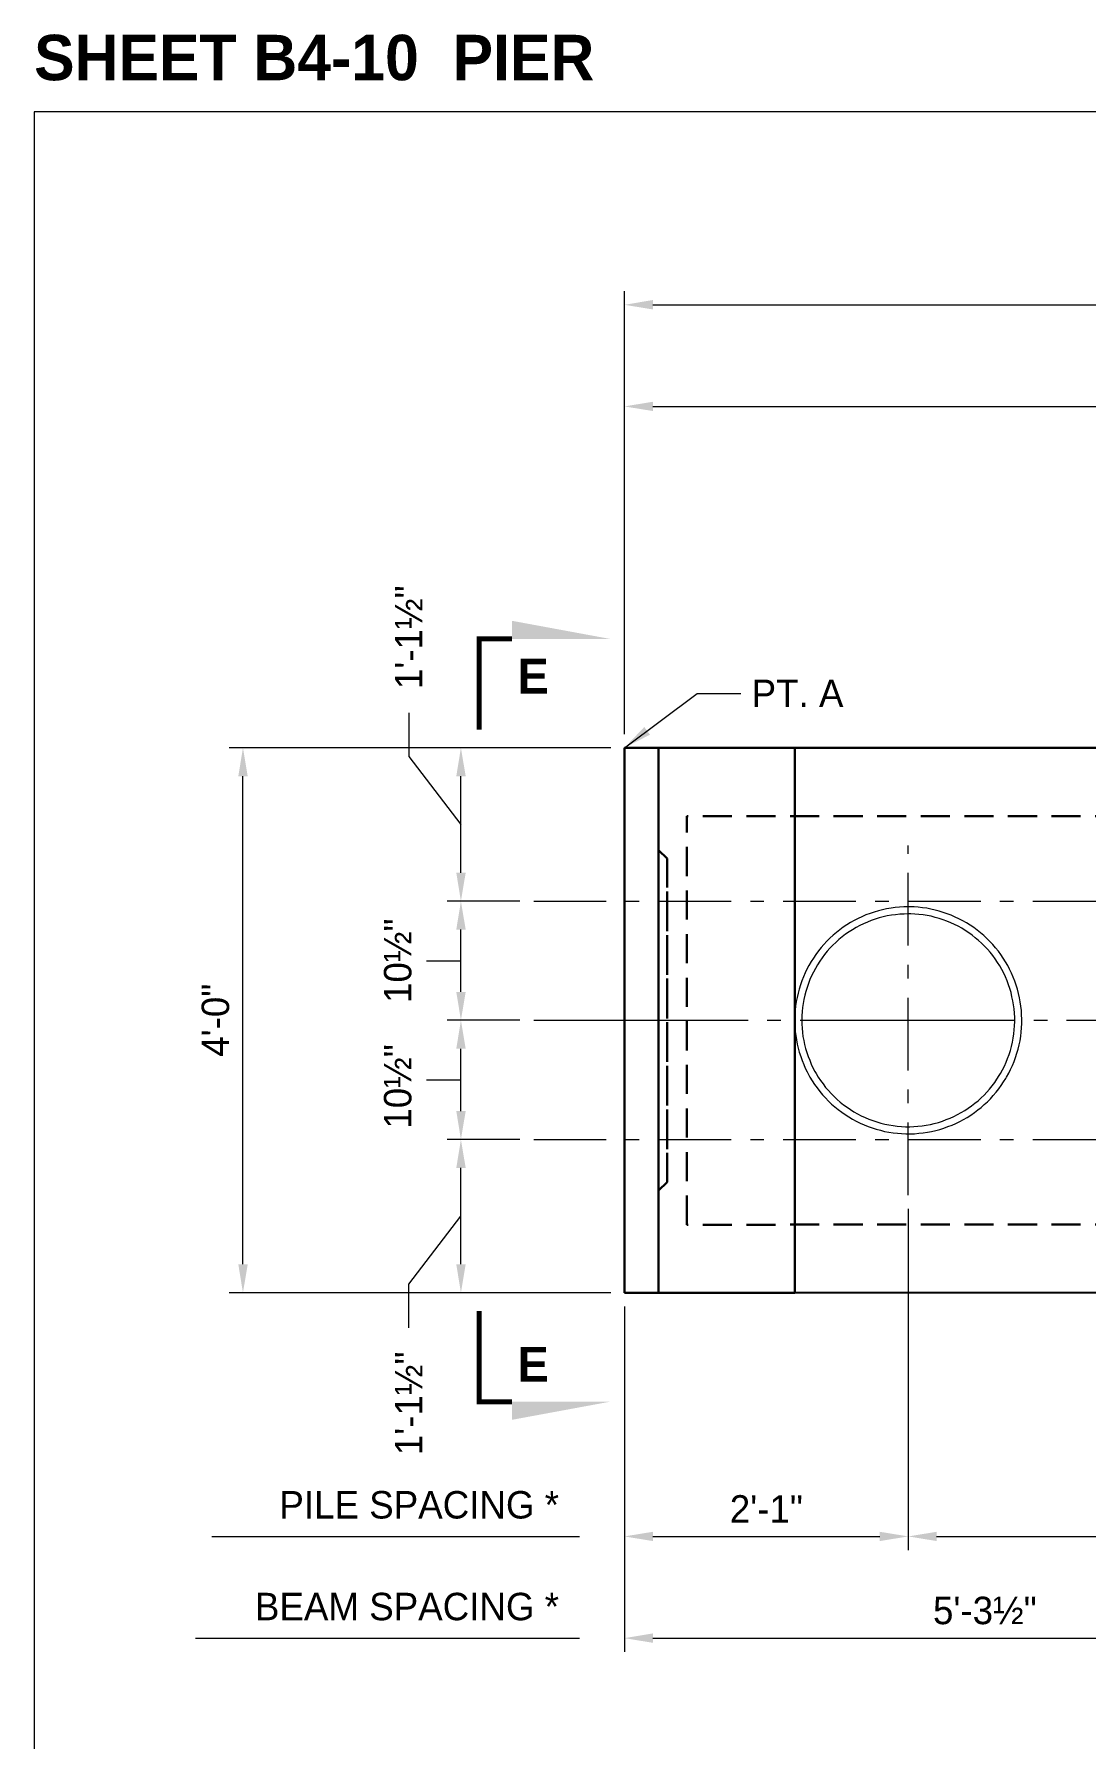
# Model space of a CAD drawing. Extents: x -1 to 861, y -26 to 2.
# Drawn here: x 239 to 246.72, y -10.95 to 1.57 of the extents above; entities that cross this region are included whole.
import ezdxf
from ezdxf.enums import TextEntityAlignment as Align

# ---------------------------------------------------------------- set-up
doc = ezdxf.new("R2010")
doc.units = 21
doc.header["$MEASUREMENT"] = 0
for name, pattern in [('DGN2', [0.12, 0.08, -0.04]), ('DGN4', [0.336, 0.2, -0.053, 0.03, -0.053]), ('DGN7', [0.726, 0.59, -0.053, 0.03, -0.053])]:
    doc.linetypes.add(name, pattern=pattern)
for name, color, linetype, lineweight in [('Border', 7, 'Continuous', 15), ('CL_Major', 1, 'DGN7', 9), ('CL_Minor', 7, 'DGN4', 9), ('Dimension', 7, 'Continuous', 9), ('Leader', 7, 'Continuous', 9), ('PileSteel_h', 30, 'DGN2', 15), ('SubStrConc', 3, 'Continuous', 30), ('SubStrConc2', 3, 'Continuous', 30), ('SubStrConc2_h', 3, 'DGN2', 30), ('SubStrConc_h', 3, 'DGN2', 30), ('Symbols', 7, 'Continuous', 15), ('TextStructures', 7, 'Continuous', 9)]:
    doc.layers.add(name, color=color, linetype=linetype, lineweight=lineweight)
doc.styles.add('FDOT Bold (Large)', font='FDOTBold.ttf')
doc.styles.add('FDOT Structures', font='FDOT.ttf')
doc.styles.add('FDOT Structures Annotation', font='FDOT.ttf')
doc.styles.add('FDOT Structures Views_SectionArrow', font='FDOTBold.ttf')

msp = doc.modelspace()

# ---------------------------------------------------------------- linework, layer by layer
at = {"layer": 'CL_Major', "ltscale": 2.666667}
msp.add_line((242.667, -5.669), (263.167, -5.669), dxfattribs=at)
at = {"layer": 'CL_Minor', "ltscale": 2.666667}
for p, q in [((245.417, -6.953), (245.417, -4.386)), ((242.667, -4.795), (263.167, -4.795)), ((242.667, -6.545), (263.167, -6.545))]:
    msp.add_line(p, q, dxfattribs=at)
at = {"layer": 'Dimension'}
for p, q in [((243.333, -3.568), (243.333, -0.315)), ((243.542, -0.416), (262.292, -0.416)), ((243.333, -3.568), (243.333, -1.061)), ((243.542, -1.162), (252.708, -1.162)), ((243.233, -3.669), (240.433, -3.669)), ((243.233, -3.669), (242.033, -3.669)), ((240.533, -7.461), (240.533, -3.877)), ((242.133, -4.586), (242.133, -3.877)), ((242.566, -4.795), (242.033, -4.795)), ((242.566, -4.795), (242.033, -4.795)), ((242.133, -5.461), (242.133, -5.003)), ((242.566, -5.669), (242.033, -5.669)), ((242.566, -5.669), (242.033, -5.669)), ((242.133, -6.336), (242.133, -5.878)), ((242.566, -6.545), (242.033, -6.545)), ((242.566, -6.545), (242.033, -6.545)), ((242.133, -7.461), (242.133, -6.753)), ((245.417, -7.054), (245.417, -9.56)), ((245.417, -7.054), (245.417, -9.56)), ((243.233, -7.67), (240.433, -7.67)), ((243.233, -7.67), (242.033, -7.67)), ((243.333, -7.77), (243.333, -9.56)), ((243.333, -7.77), (243.333, -10.306)), ((240.305, -9.459), (243.003, -9.459)), ((243.542, -9.459), (245.208, -9.459)), ((245.625, -9.459), (260.208, -9.459)), ((240.184, -10.206), (243.003, -10.206)), ((243.542, -10.206), (248.417, -10.206))]:
    msp.add_line(p, q, dxfattribs=at)
for points in [[(241.75, -3.412), (241.75, -3.732), (242.133, -4.232)], [(241.881, -5.232), (242.133, -5.232)], [(241.881, -6.107), (242.133, -6.107)], [(241.75, -7.927), (241.75, -7.607), (242.133, -7.107)]]:
    msp.add_lwpolyline(points, dxfattribs=at)
for points in [[(243.542, -0.45), (243.333, -0.416), (243.542, -0.381)], [(243.542, -1.196), (243.333, -1.162), (243.542, -1.128)], [(240.499, -3.877), (240.533, -3.669), (240.568, -3.877)], [(242.099, -3.877), (242.133, -3.669), (242.168, -3.877)], [(242.168, -4.586), (242.133, -4.795), (242.099, -4.586)], [(242.099, -5.003), (242.133, -4.795), (242.168, -5.003)], [(242.168, -5.461), (242.133, -5.669), (242.099, -5.461)], [(242.099, -5.878), (242.133, -5.669), (242.168, -5.878)], [(242.168, -6.336), (242.133, -6.545), (242.099, -6.336)], [(242.099, -6.753), (242.133, -6.545), (242.168, -6.753)], [(240.568, -7.461), (240.533, -7.67), (240.499, -7.461)], [(242.168, -7.461), (242.133, -7.67), (242.099, -7.461)], [(243.542, -9.493), (243.333, -9.459), (243.542, -9.425)], [(245.208, -9.425), (245.417, -9.459), (245.208, -9.493)], [(245.625, -9.493), (245.417, -9.459), (245.625, -9.425)], [(243.542, -10.24), (243.333, -10.206), (243.542, -10.171)]]:
    msp.add_solid(points, dxfattribs=at)
at = {"layer": 'Leader'}
msp.add_lwpolyline([(243.333, -3.669), (243.867, -3.269), (244.187, -3.269)], dxfattribs=at)
msp.add_solid([(243.333, -3.669), (243.479, -3.516), (243.521, -3.572)], dxfattribs=at)
at = {"layer": 'PileSteel_h', "ltscale": 2.666667}
for points in [[(245.417, -4.836), (245.385, -4.837), (245.353, -4.839), (245.321, -4.842), (245.29, -4.846), (245.258, -4.851), (245.227, -4.858), (245.197, -4.866), (245.166, -4.875), (245.136, -4.885), (245.106, -4.896), (245.077, -4.909), (245.048, -4.922), (245.02, -4.937), (244.993, -4.952), (244.966, -4.969), (244.939, -4.986), (244.914, -5.005), (244.889, -5.025), (244.865, -5.045), (244.841, -5.067), (244.819, -5.089), (244.797, -5.112), (244.777, -5.136), (244.757, -5.16), (244.738, -5.186), (244.72, -5.212), (244.704, -5.238), (244.688, -5.266), (244.673, -5.294), (244.659, -5.322), (244.647, -5.351), (244.635, -5.38), (244.625, -5.41), (244.616, -5.44), (244.608, -5.47), (244.601, -5.501), (244.595, -5.532), (244.59, -5.563), (244.587, -5.594), (244.585, -5.626), (244.583, -5.657), (244.584, -5.688), (244.585, -5.72), (244.587, -5.751), (244.591, -5.782), (244.596, -5.813), (244.602, -5.844), (244.609, -5.874), (244.617, -5.904), (244.627, -5.934), (244.637, -5.964), (244.649, -5.993), (244.661, -6.021), (244.675, -6.049), (244.69, -6.077), (244.695, -6.086), (244.711, -6.114), (244.729, -6.14), (244.747, -6.166), (244.767, -6.191), (244.787, -6.216), (244.809, -6.239), (244.831, -6.262), (244.854, -6.284), (244.878, -6.305), (244.902, -6.325), (244.928, -6.344), (244.954, -6.362), (244.98, -6.379), (245.008, -6.395), (245.035, -6.411), (245.064, -6.424), (245.093, -6.437), (245.122, -6.449), (245.152, -6.46), (245.182, -6.469), (245.213, -6.477), (245.243, -6.485), (245.274, -6.491), (245.306, -6.495), (245.337, -6.499), (245.368, -6.501), (245.4, -6.503), (245.432, -6.503), (245.463, -6.502), (245.494, -6.499), (245.526, -6.496), (245.557, -6.491), (245.588, -6.485), (245.618, -6.478), (245.649, -6.47), (245.679, -6.461), (245.708, -6.45), (245.738, -6.439), (245.766, -6.426), (245.795, -6.412), (245.822, -6.397), (245.85, -6.382), (245.876, -6.365), (245.902, -6.347), (245.927, -6.328), (245.951, -6.309), (245.975, -6.288), (245.998, -6.267), (246.02, -6.245), (246.041, -6.222), (246.061, -6.198), (246.081, -6.173), (246.099, -6.148), (246.116, -6.122), (246.133, -6.096), (246.138, -6.086), (246.154, -6.058), (246.168, -6.03), (246.181, -6.001), (246.193, -5.971), (246.204, -5.942), (246.214, -5.911), (246.223, -5.881), (246.23, -5.85), (246.237, -5.819), (246.242, -5.787), (246.246, -5.756), (246.248, -5.724), (246.25, -5.693), (246.25, -5.661), (246.249, -5.629), (246.247, -5.598), (246.244, -5.566), (246.239, -5.535), (246.233, -5.504), (246.226, -5.473), (246.218, -5.442), (246.209, -5.412), (246.199, -5.382), (246.187, -5.353), (246.175, -5.324), (246.161, -5.295), (246.147, -5.267), (246.131, -5.24), (246.114, -5.213), (246.096, -5.187), (246.078, -5.162), (246.058, -5.137), (246.037, -5.114), (246.016, -5.091), (245.994, -5.068), (245.971, -5.047), (245.947, -5.027), (245.922, -5.007), (245.897, -4.988), (245.871, -4.971), (245.844, -4.954), (245.817, -4.939), (245.789, -4.924), (245.761, -4.911), (245.732, -4.898), (245.703, -4.887), (245.673, -4.877), (245.643, -4.868), (245.613, -4.86), (245.583, -4.853), (245.552, -4.847), (245.521, -4.843), (245.49, -4.839), (245.459, -4.837), (245.438, -4.836), (245.417, -4.836)], [(245.417, -4.836), (245.385, -4.837), (245.353, -4.839), (245.321, -4.842), (245.29, -4.846), (245.258, -4.851), (245.227, -4.858), (245.197, -4.866), (245.166, -4.875), (245.136, -4.885), (245.106, -4.896), (245.077, -4.909), (245.048, -4.922), (245.02, -4.937), (244.993, -4.952), (244.966, -4.969), (244.939, -4.986), (244.914, -5.005), (244.889, -5.025), (244.865, -5.045), (244.841, -5.067), (244.819, -5.089), (244.797, -5.112), (244.777, -5.136), (244.757, -5.16), (244.738, -5.186), (244.72, -5.212), (244.704, -5.238), (244.688, -5.266), (244.673, -5.294), (244.659, -5.322), (244.647, -5.351), (244.635, -5.38), (244.625, -5.41), (244.616, -5.44), (244.608, -5.47), (244.601, -5.501), (244.595, -5.532), (244.59, -5.563), (244.587, -5.594), (244.585, -5.626), (244.583, -5.657), (244.584, -5.688), (244.585, -5.72), (244.587, -5.751), (244.591, -5.782), (244.596, -5.813), (244.602, -5.844), (244.609, -5.874), (244.617, -5.904), (244.627, -5.934), (244.637, -5.964), (244.649, -5.993), (244.661, -6.021), (244.675, -6.049), (244.69, -6.077), (244.695, -6.086), (244.711, -6.114), (244.729, -6.14), (244.747, -6.166), (244.767, -6.191), (244.787, -6.216), (244.809, -6.239), (244.831, -6.262), (244.854, -6.284), (244.878, -6.305), (244.902, -6.325), (244.928, -6.344), (244.954, -6.362), (244.98, -6.379), (245.008, -6.395), (245.035, -6.411), (245.064, -6.424), (245.093, -6.437), (245.122, -6.449), (245.152, -6.46), (245.182, -6.469), (245.213, -6.477), (245.243, -6.485), (245.274, -6.491), (245.306, -6.495), (245.337, -6.499), (245.368, -6.501), (245.4, -6.503), (245.432, -6.503), (245.463, -6.502), (245.494, -6.499), (245.526, -6.496), (245.557, -6.491), (245.588, -6.485), (245.618, -6.478), (245.649, -6.47), (245.679, -6.461), (245.708, -6.45), (245.738, -6.439), (245.766, -6.426), (245.795, -6.412), (245.822, -6.397), (245.85, -6.382), (245.876, -6.365), (245.902, -6.347), (245.927, -6.328), (245.951, -6.309), (245.975, -6.288), (245.998, -6.267), (246.02, -6.245), (246.041, -6.222), (246.061, -6.198), (246.081, -6.173), (246.099, -6.148), (246.116, -6.122), (246.133, -6.096), (246.138, -6.086), (246.154, -6.058), (246.168, -6.03), (246.181, -6.001), (246.193, -5.971), (246.204, -5.942), (246.214, -5.911), (246.223, -5.881), (246.23, -5.85), (246.237, -5.819), (246.242, -5.787), (246.246, -5.756), (246.248, -5.724), (246.25, -5.693), (246.25, -5.661), (246.249, -5.629), (246.247, -5.598), (246.244, -5.566), (246.239, -5.535), (246.233, -5.504), (246.226, -5.473), (246.218, -5.442), (246.209, -5.412), (246.199, -5.382), (246.187, -5.353), (246.175, -5.324), (246.161, -5.295), (246.147, -5.267), (246.131, -5.24), (246.114, -5.213), (246.096, -5.187), (246.078, -5.162), (246.058, -5.137), (246.037, -5.114), (246.016, -5.091), (245.994, -5.068), (245.971, -5.047), (245.947, -5.027), (245.922, -5.007), (245.897, -4.988), (245.871, -4.971), (245.844, -4.954), (245.817, -4.939), (245.789, -4.924), (245.761, -4.911), (245.732, -4.898), (245.703, -4.887), (245.673, -4.877), (245.643, -4.868), (245.613, -4.86), (245.583, -4.853), (245.552, -4.847), (245.521, -4.843), (245.49, -4.839), (245.459, -4.837), (245.438, -4.836), (245.417, -4.836)], [(245.417, -4.836), (245.385, -4.837), (245.353, -4.839), (245.321, -4.842), (245.29, -4.846), (245.258, -4.851), (245.227, -4.858), (245.197, -4.866), (245.166, -4.875), (245.136, -4.885), (245.106, -4.896), (245.077, -4.909), (245.048, -4.922), (245.02, -4.937), (244.993, -4.952), (244.966, -4.969), (244.939, -4.986), (244.914, -5.005), (244.889, -5.025), (244.865, -5.045), (244.841, -5.067), (244.819, -5.089), (244.797, -5.112), (244.777, -5.136), (244.757, -5.16), (244.738, -5.186), (244.72, -5.212), (244.704, -5.238), (244.688, -5.266), (244.673, -5.294), (244.659, -5.322), (244.647, -5.351), (244.635, -5.38), (244.625, -5.41), (244.616, -5.44), (244.608, -5.47), (244.601, -5.501), (244.595, -5.532), (244.59, -5.563), (244.587, -5.594), (244.585, -5.626), (244.583, -5.657), (244.584, -5.688), (244.585, -5.72), (244.587, -5.751), (244.591, -5.782), (244.596, -5.813), (244.602, -5.844), (244.609, -5.874), (244.617, -5.904), (244.627, -5.934), (244.637, -5.964), (244.649, -5.993), (244.661, -6.021), (244.675, -6.049), (244.69, -6.077), (244.695, -6.086), (244.711, -6.114), (244.729, -6.14), (244.747, -6.166), (244.767, -6.191), (244.787, -6.216), (244.809, -6.239), (244.831, -6.262), (244.854, -6.284), (244.878, -6.305), (244.902, -6.325), (244.928, -6.344), (244.954, -6.362), (244.98, -6.379), (245.008, -6.395), (245.035, -6.411), (245.064, -6.424), (245.093, -6.437), (245.122, -6.449), (245.152, -6.46), (245.182, -6.469), (245.213, -6.477), (245.243, -6.485), (245.274, -6.491), (245.306, -6.495), (245.337, -6.499), (245.368, -6.501), (245.4, -6.503), (245.432, -6.503), (245.463, -6.502), (245.494, -6.499), (245.526, -6.496), (245.557, -6.491), (245.588, -6.485), (245.618, -6.478), (245.649, -6.47), (245.679, -6.461), (245.708, -6.45), (245.738, -6.439), (245.766, -6.426), (245.795, -6.412), (245.822, -6.397), (245.85, -6.382), (245.876, -6.365), (245.902, -6.347), (245.927, -6.328), (245.951, -6.309), (245.975, -6.288), (245.998, -6.267), (246.02, -6.245), (246.041, -6.222), (246.061, -6.198), (246.081, -6.173), (246.099, -6.148), (246.116, -6.122), (246.133, -6.096), (246.138, -6.086), (246.154, -6.058), (246.168, -6.03), (246.181, -6.001), (246.193, -5.971), (246.204, -5.942), (246.214, -5.911), (246.223, -5.881), (246.23, -5.85), (246.237, -5.819), (246.242, -5.787), (246.246, -5.756), (246.248, -5.724), (246.25, -5.693), (246.25, -5.661), (246.249, -5.629), (246.247, -5.598), (246.244, -5.566), (246.239, -5.535), (246.233, -5.504), (246.226, -5.473), (246.218, -5.442), (246.209, -5.412), (246.199, -5.382), (246.187, -5.353), (246.175, -5.324), (246.161, -5.295), (246.147, -5.267), (246.131, -5.24), (246.114, -5.213), (246.096, -5.187), (246.078, -5.162), (246.058, -5.137), (246.037, -5.114), (246.016, -5.091), (245.994, -5.068), (245.971, -5.047), (245.947, -5.027), (245.922, -5.007), (245.897, -4.988), (245.871, -4.971), (245.844, -4.954), (245.817, -4.939), (245.789, -4.924), (245.761, -4.911), (245.732, -4.898), (245.703, -4.887), (245.673, -4.877), (245.643, -4.868), (245.613, -4.86), (245.583, -4.853), (245.552, -4.847), (245.521, -4.843), (245.49, -4.839), (245.459, -4.837), (245.438, -4.836), (245.417, -4.836)], [(245.417, -4.836), (245.385, -4.837), (245.353, -4.839), (245.321, -4.842), (245.29, -4.846), (245.258, -4.851), (245.227, -4.858), (245.197, -4.866), (245.166, -4.875), (245.136, -4.885), (245.106, -4.896), (245.077, -4.909), (245.048, -4.922), (245.02, -4.937), (244.993, -4.952), (244.966, -4.969), (244.939, -4.986), (244.914, -5.005), (244.889, -5.025), (244.865, -5.045), (244.841, -5.067), (244.819, -5.089), (244.797, -5.112), (244.777, -5.136), (244.757, -5.16), (244.738, -5.186), (244.72, -5.212), (244.704, -5.238), (244.688, -5.266), (244.673, -5.294), (244.659, -5.322), (244.647, -5.351), (244.635, -5.38), (244.625, -5.41), (244.616, -5.44), (244.608, -5.47), (244.601, -5.501), (244.595, -5.532), (244.59, -5.563), (244.587, -5.594), (244.585, -5.626), (244.583, -5.657), (244.584, -5.688), (244.585, -5.72), (244.587, -5.751), (244.591, -5.782), (244.596, -5.813), (244.602, -5.844), (244.609, -5.874), (244.617, -5.904), (244.627, -5.934), (244.637, -5.964), (244.649, -5.993), (244.661, -6.021), (244.675, -6.049), (244.69, -6.077), (244.695, -6.086), (244.711, -6.114), (244.729, -6.14), (244.747, -6.166), (244.767, -6.191), (244.787, -6.216), (244.809, -6.239), (244.831, -6.262), (244.854, -6.284), (244.878, -6.305), (244.902, -6.325), (244.928, -6.344), (244.954, -6.362), (244.98, -6.379), (245.008, -6.395), (245.035, -6.411), (245.064, -6.424), (245.093, -6.437), (245.122, -6.449), (245.152, -6.46), (245.182, -6.469), (245.213, -6.477), (245.243, -6.485), (245.274, -6.491), (245.306, -6.495), (245.337, -6.499), (245.368, -6.501), (245.4, -6.503), (245.432, -6.503), (245.463, -6.502), (245.494, -6.499), (245.526, -6.496), (245.557, -6.491), (245.588, -6.485), (245.618, -6.478), (245.649, -6.47), (245.679, -6.461), (245.708, -6.45), (245.738, -6.439), (245.766, -6.426), (245.795, -6.412), (245.822, -6.397), (245.85, -6.382), (245.876, -6.365), (245.902, -6.347), (245.927, -6.328), (245.951, -6.309), (245.975, -6.288), (245.998, -6.267), (246.02, -6.245), (246.041, -6.222), (246.061, -6.198), (246.081, -6.173), (246.099, -6.148), (246.116, -6.122), (246.133, -6.096), (246.138, -6.086), (246.154, -6.058), (246.168, -6.03), (246.181, -6.001), (246.193, -5.971), (246.204, -5.942), (246.214, -5.911), (246.223, -5.881), (246.23, -5.85), (246.237, -5.819), (246.242, -5.787), (246.246, -5.756), (246.248, -5.724), (246.25, -5.693), (246.25, -5.661), (246.249, -5.629), (246.247, -5.598), (246.244, -5.566), (246.239, -5.535), (246.233, -5.504), (246.226, -5.473), (246.218, -5.442), (246.209, -5.412), (246.199, -5.382), (246.187, -5.353), (246.175, -5.324), (246.161, -5.295), (246.147, -5.267), (246.131, -5.24), (246.114, -5.213), (246.096, -5.187), (246.078, -5.162), (246.058, -5.137), (246.037, -5.114), (246.016, -5.091), (245.994, -5.068), (245.971, -5.047), (245.947, -5.027), (245.922, -5.007), (245.897, -4.988), (245.871, -4.971), (245.844, -4.954), (245.817, -4.939), (245.789, -4.924), (245.761, -4.911), (245.732, -4.898), (245.703, -4.887), (245.673, -4.877), (245.643, -4.868), (245.613, -4.86), (245.583, -4.853), (245.552, -4.847), (245.521, -4.843), (245.49, -4.839), (245.459, -4.837), (245.438, -4.836), (245.417, -4.836)], [(245.417, -4.836), (245.385, -4.837), (245.353, -4.839), (245.321, -4.842), (245.29, -4.846), (245.258, -4.851), (245.227, -4.858), (245.197, -4.866), (245.166, -4.875), (245.136, -4.885), (245.106, -4.896), (245.077, -4.909), (245.048, -4.922), (245.02, -4.937), (244.993, -4.952), (244.966, -4.969), (244.939, -4.986), (244.914, -5.005), (244.889, -5.025), (244.865, -5.045), (244.841, -5.067), (244.819, -5.089), (244.797, -5.112), (244.777, -5.136), (244.757, -5.16), (244.738, -5.186), (244.72, -5.212), (244.704, -5.238), (244.688, -5.266), (244.673, -5.294), (244.659, -5.322), (244.647, -5.351), (244.635, -5.38), (244.625, -5.41), (244.616, -5.44), (244.608, -5.47), (244.601, -5.501), (244.595, -5.532), (244.59, -5.563), (244.587, -5.594), (244.585, -5.626), (244.583, -5.657), (244.584, -5.688), (244.585, -5.72), (244.587, -5.751), (244.591, -5.782), (244.596, -5.813), (244.602, -5.844), (244.609, -5.874), (244.617, -5.904), (244.627, -5.934), (244.637, -5.964), (244.649, -5.993), (244.661, -6.021), (244.675, -6.049), (244.69, -6.077), (244.695, -6.086), (244.711, -6.114), (244.729, -6.14), (244.747, -6.166), (244.767, -6.191), (244.787, -6.216), (244.809, -6.239), (244.831, -6.262), (244.854, -6.284), (244.878, -6.305), (244.902, -6.325), (244.928, -6.344), (244.954, -6.362), (244.98, -6.379), (245.008, -6.395), (245.035, -6.411), (245.064, -6.424), (245.093, -6.437), (245.122, -6.449), (245.152, -6.46), (245.182, -6.469), (245.213, -6.477), (245.243, -6.485), (245.274, -6.491), (245.306, -6.495), (245.337, -6.499), (245.368, -6.501), (245.4, -6.503), (245.432, -6.503), (245.463, -6.502), (245.494, -6.499), (245.526, -6.496), (245.557, -6.491), (245.588, -6.485), (245.618, -6.478), (245.649, -6.47), (245.679, -6.461), (245.708, -6.45), (245.738, -6.439), (245.766, -6.426), (245.795, -6.412), (245.822, -6.397), (245.85, -6.382), (245.876, -6.365), (245.902, -6.347), (245.927, -6.328), (245.951, -6.309), (245.975, -6.288), (245.998, -6.267), (246.02, -6.245), (246.041, -6.222), (246.061, -6.198), (246.081, -6.173), (246.099, -6.148), (246.116, -6.122), (246.133, -6.096), (246.138, -6.086), (246.154, -6.058), (246.168, -6.03), (246.181, -6.001), (246.193, -5.971), (246.204, -5.942), (246.214, -5.911), (246.223, -5.881), (246.23, -5.85), (246.237, -5.819), (246.242, -5.787), (246.246, -5.756), (246.248, -5.724), (246.25, -5.693), (246.25, -5.661), (246.249, -5.629), (246.247, -5.598), (246.244, -5.566), (246.239, -5.535), (246.233, -5.504), (246.226, -5.473), (246.218, -5.442), (246.209, -5.412), (246.199, -5.382), (246.187, -5.353), (246.175, -5.324), (246.161, -5.295), (246.147, -5.267), (246.131, -5.24), (246.114, -5.213), (246.096, -5.187), (246.078, -5.162), (246.058, -5.137), (246.037, -5.114), (246.016, -5.091), (245.994, -5.068), (245.971, -5.047), (245.947, -5.027), (245.922, -5.007), (245.897, -4.988), (245.871, -4.971), (245.844, -4.954), (245.817, -4.939), (245.789, -4.924), (245.761, -4.911), (245.732, -4.898), (245.703, -4.887), (245.673, -4.877), (245.643, -4.868), (245.613, -4.86), (245.583, -4.853), (245.552, -4.847), (245.521, -4.843), (245.49, -4.839), (245.459, -4.837), (245.438, -4.836), (245.417, -4.836)], [(245.417, -4.836), (245.385, -4.837), (245.353, -4.839), (245.321, -4.842), (245.29, -4.846), (245.258, -4.851), (245.227, -4.858), (245.197, -4.866), (245.166, -4.875), (245.136, -4.885), (245.106, -4.896), (245.077, -4.909), (245.048, -4.922), (245.02, -4.937), (244.993, -4.952), (244.966, -4.969), (244.939, -4.986), (244.914, -5.005), (244.889, -5.025), (244.865, -5.045), (244.841, -5.067), (244.819, -5.089), (244.797, -5.112), (244.777, -5.136), (244.757, -5.16), (244.738, -5.186), (244.72, -5.212), (244.704, -5.238), (244.688, -5.266), (244.673, -5.294), (244.659, -5.322), (244.647, -5.351), (244.635, -5.38), (244.625, -5.41), (244.616, -5.44), (244.608, -5.47), (244.601, -5.501), (244.595, -5.532), (244.59, -5.563), (244.587, -5.594), (244.585, -5.626), (244.583, -5.657), (244.584, -5.688), (244.585, -5.72), (244.587, -5.751), (244.591, -5.782), (244.596, -5.813), (244.602, -5.844), (244.609, -5.874), (244.617, -5.904), (244.627, -5.934), (244.637, -5.964), (244.649, -5.993), (244.661, -6.021), (244.675, -6.049), (244.69, -6.077), (244.695, -6.086), (244.711, -6.114), (244.729, -6.14), (244.747, -6.166), (244.767, -6.191), (244.787, -6.216), (244.809, -6.239), (244.831, -6.262), (244.854, -6.284), (244.878, -6.305), (244.902, -6.325), (244.928, -6.344), (244.954, -6.362), (244.98, -6.379), (245.008, -6.395), (245.035, -6.411), (245.064, -6.424), (245.093, -6.437), (245.122, -6.449), (245.152, -6.46), (245.182, -6.469), (245.213, -6.477), (245.243, -6.485), (245.274, -6.491), (245.306, -6.495), (245.337, -6.499), (245.368, -6.501), (245.4, -6.503), (245.432, -6.503), (245.463, -6.502), (245.494, -6.499), (245.526, -6.496), (245.557, -6.491), (245.588, -6.485), (245.618, -6.478), (245.649, -6.47), (245.679, -6.461), (245.708, -6.45), (245.738, -6.439), (245.766, -6.426), (245.795, -6.412), (245.822, -6.397), (245.85, -6.382), (245.876, -6.365), (245.902, -6.347), (245.927, -6.328), (245.951, -6.309), (245.975, -6.288), (245.998, -6.267), (246.02, -6.245), (246.041, -6.222), (246.061, -6.198), (246.081, -6.173), (246.099, -6.148), (246.116, -6.122), (246.133, -6.096), (246.138, -6.086), (246.154, -6.058), (246.168, -6.03), (246.181, -6.001), (246.193, -5.971), (246.204, -5.942), (246.214, -5.911), (246.223, -5.881), (246.23, -5.85), (246.237, -5.819), (246.242, -5.787), (246.246, -5.756), (246.248, -5.724), (246.25, -5.693), (246.25, -5.661), (246.249, -5.629), (246.247, -5.598), (246.244, -5.566), (246.239, -5.535), (246.233, -5.504), (246.226, -5.473), (246.218, -5.442), (246.209, -5.412), (246.199, -5.382), (246.187, -5.353), (246.175, -5.324), (246.161, -5.295), (246.147, -5.267), (246.131, -5.24), (246.114, -5.213), (246.096, -5.187), (246.078, -5.162), (246.058, -5.137), (246.037, -5.114), (246.016, -5.091), (245.994, -5.068), (245.971, -5.047), (245.947, -5.027), (245.922, -5.007), (245.897, -4.988), (245.871, -4.971), (245.844, -4.954), (245.817, -4.939), (245.789, -4.924), (245.761, -4.911), (245.732, -4.898), (245.703, -4.887), (245.673, -4.877), (245.643, -4.868), (245.613, -4.86), (245.583, -4.853), (245.552, -4.847), (245.521, -4.843), (245.49, -4.839), (245.459, -4.837), (245.438, -4.836), (245.417, -4.836)], [(245.417, -4.888), (245.386, -4.889), (245.355, -4.891), (245.324, -4.894), (245.294, -4.898), (245.263, -4.903), (245.233, -4.91), (245.204, -4.918), (245.174, -4.927), (245.145, -4.937), (245.117, -4.948), (245.088, -4.961), (245.061, -4.974), (245.034, -4.989), (245.007, -5.004), (244.982, -5.021), (244.956, -5.038), (244.932, -5.057), (244.908, -5.076), (244.885, -5.097), (244.863, -5.118), (244.842, -5.14), (244.822, -5.163), (244.803, -5.187), (244.784, -5.211), (244.767, -5.236), (244.75, -5.262), (244.735, -5.288), (244.72, -5.315), (244.707, -5.343), (244.695, -5.37), (244.684, -5.399), (244.674, -5.428), (244.665, -5.457), (244.657, -5.486), (244.651, -5.516), (244.645, -5.546), (244.641, -5.576), (244.638, -5.606), (244.636, -5.637), (244.635, -5.667), (244.636, -5.697), (244.638, -5.728), (244.64, -5.758), (244.644, -5.788), (244.65, -5.818), (244.656, -5.847), (244.663, -5.877), (244.672, -5.906), (244.682, -5.934), (244.693, -5.963), (244.704, -5.991), (244.717, -6.018), (244.731, -6.045), (244.74, -6.059), (244.74, -6.06), (244.756, -6.087), (244.773, -6.112), (244.791, -6.137), (244.81, -6.162), (244.83, -6.185), (244.851, -6.208), (244.872, -6.23), (244.895, -6.251), (244.918, -6.271), (244.942, -6.29), (244.967, -6.308), (244.992, -6.325), (245.018, -6.342), (245.045, -6.357), (245.072, -6.371), (245.1, -6.384), (245.128, -6.396), (245.157, -6.406), (245.186, -6.416), (245.216, -6.424), (245.245, -6.432), (245.275, -6.438), (245.306, -6.443), (245.336, -6.447), (245.366, -6.449), (245.397, -6.451), (245.427, -6.451), (245.458, -6.45), (245.488, -6.447), (245.519, -6.444), (245.549, -6.44), (245.579, -6.434), (245.608, -6.427), (245.638, -6.419), (245.667, -6.41), (245.695, -6.399), (245.724, -6.388), (245.751, -6.376), (245.778, -6.362), (245.805, -6.347), (245.831, -6.332), (245.857, -6.315), (245.881, -6.298), (245.905, -6.279), (245.929, -6.26), (245.951, -6.239), (245.973, -6.218), (245.994, -6.196), (246.014, -6.174), (246.033, -6.15), (246.051, -6.126), (246.068, -6.101), (246.084, -6.075), (246.093, -6.061), (246.093, -6.06), (246.108, -6.033), (246.122, -6.006), (246.135, -5.977), (246.146, -5.949), (246.157, -5.92), (246.166, -5.891), (246.174, -5.861), (246.181, -5.831), (246.187, -5.801), (246.191, -5.77), (246.195, -5.74), (246.197, -5.709), (246.198, -5.678), (246.198, -5.648), (246.196, -5.617), (246.194, -5.586), (246.19, -5.556), (246.185, -5.526), (246.178, -5.496), (246.171, -5.466), (246.162, -5.437), (246.153, -5.408), (246.142, -5.379), (246.13, -5.351), (246.117, -5.323), (246.103, -5.296), (246.088, -5.27), (246.072, -5.244), (246.055, -5.219), (246.037, -5.194), (246.018, -5.17), (245.998, -5.147), (245.977, -5.125), (245.955, -5.103), (245.933, -5.083), (245.909, -5.063), (245.885, -5.045), (245.861, -5.027), (245.835, -5.01), (245.81, -4.994), (245.783, -4.979), (245.756, -4.966), (245.728, -4.953), (245.7, -4.942), (245.672, -4.931), (245.643, -4.922), (245.614, -4.914), (245.584, -4.906), (245.555, -4.901), (245.525, -4.896), (245.495, -4.892), (245.465, -4.89), (245.435, -4.888), (245.426, -4.888), (245.417, -4.888)], [(245.417, -4.888), (245.386, -4.889), (245.355, -4.891), (245.324, -4.894), (245.294, -4.898), (245.263, -4.903), (245.233, -4.91), (245.204, -4.918), (245.174, -4.927), (245.145, -4.937), (245.117, -4.948), (245.088, -4.961), (245.061, -4.974), (245.034, -4.989), (245.007, -5.004), (244.982, -5.021), (244.956, -5.038), (244.932, -5.057), (244.908, -5.076), (244.885, -5.097), (244.863, -5.118), (244.842, -5.14), (244.822, -5.163), (244.803, -5.187), (244.784, -5.211), (244.767, -5.236), (244.75, -5.262), (244.735, -5.288), (244.72, -5.315), (244.707, -5.343), (244.695, -5.37), (244.684, -5.399), (244.674, -5.428), (244.665, -5.457), (244.657, -5.486), (244.651, -5.516), (244.645, -5.546), (244.641, -5.576), (244.638, -5.606), (244.636, -5.637), (244.635, -5.667), (244.636, -5.697), (244.638, -5.728), (244.64, -5.758), (244.644, -5.788), (244.65, -5.818), (244.656, -5.847), (244.663, -5.877), (244.672, -5.906), (244.682, -5.934), (244.693, -5.963), (244.704, -5.991), (244.717, -6.018), (244.731, -6.045), (244.74, -6.059), (244.74, -6.06), (244.756, -6.087), (244.773, -6.112), (244.791, -6.137), (244.81, -6.162), (244.83, -6.185), (244.851, -6.208), (244.872, -6.23), (244.895, -6.251), (244.918, -6.271), (244.942, -6.29), (244.967, -6.308), (244.992, -6.325), (245.018, -6.342), (245.045, -6.357), (245.072, -6.371), (245.1, -6.384), (245.128, -6.396), (245.157, -6.406), (245.186, -6.416), (245.216, -6.424), (245.245, -6.432), (245.275, -6.438), (245.306, -6.443), (245.336, -6.447), (245.366, -6.449), (245.397, -6.451), (245.427, -6.451), (245.458, -6.45), (245.488, -6.447), (245.519, -6.444), (245.549, -6.44), (245.579, -6.434), (245.608, -6.427), (245.638, -6.419), (245.667, -6.41), (245.695, -6.399), (245.724, -6.388), (245.751, -6.376), (245.778, -6.362), (245.805, -6.347), (245.831, -6.332), (245.857, -6.315), (245.881, -6.298), (245.905, -6.279), (245.929, -6.26), (245.951, -6.239), (245.973, -6.218), (245.994, -6.196), (246.014, -6.174), (246.033, -6.15), (246.051, -6.126), (246.068, -6.101), (246.084, -6.075), (246.093, -6.061), (246.093, -6.06), (246.108, -6.033), (246.122, -6.006), (246.135, -5.977), (246.146, -5.949), (246.157, -5.92), (246.166, -5.891), (246.174, -5.861), (246.181, -5.831), (246.187, -5.801), (246.191, -5.77), (246.195, -5.74), (246.197, -5.709), (246.198, -5.678), (246.198, -5.648), (246.196, -5.617), (246.194, -5.586), (246.19, -5.556), (246.185, -5.526), (246.178, -5.496), (246.171, -5.466), (246.162, -5.437), (246.153, -5.408), (246.142, -5.379), (246.13, -5.351), (246.117, -5.323), (246.103, -5.296), (246.088, -5.27), (246.072, -5.244), (246.055, -5.219), (246.037, -5.194), (246.018, -5.17), (245.998, -5.147), (245.977, -5.125), (245.955, -5.103), (245.933, -5.083), (245.909, -5.063), (245.885, -5.045), (245.861, -5.027), (245.835, -5.01), (245.81, -4.994), (245.783, -4.979), (245.756, -4.966), (245.728, -4.953), (245.7, -4.942), (245.672, -4.931), (245.643, -4.922), (245.614, -4.914), (245.584, -4.906), (245.555, -4.901), (245.525, -4.896), (245.495, -4.892), (245.465, -4.89), (245.435, -4.888), (245.426, -4.888), (245.417, -4.888)]]:
    msp.add_lwpolyline(points, dxfattribs=at)
at = {"layer": 'SubStrConc'}
for points in [[(243.333, -7.67), (243.333, -3.67)], [(243.583, -3.67), (243.333, -3.67)], [(246.875, -3.669), (244.583, -3.67)], [(243.583, -7.67), (243.333, -7.67)], [(246.875, -7.669), (244.583, -7.67)]]:
    msp.add_lwpolyline(points, dxfattribs=at)
at = {"layer": 'SubStrConc2'}
for points in [[(243.583, -7.67), (243.583, -3.67)], [(244.583, -3.67), (243.583, -3.67)], [(244.583, -7.67), (244.583, -3.67)], [(244.583, -7.67), (243.583, -7.67)]]:
    msp.add_lwpolyline(points, dxfattribs=at)
at = {"layer": 'SubStrConc2_h', "ltscale": 2.666667}
for points in [[(243.583, -4.42), (243.646, -4.482)], [(243.583, -4.42), (243.646, -4.482)], [(243.646, -4.482), (243.646, -6.857)], [(243.646, -6.857), (243.646, -4.482)], [(243.583, -6.92), (243.646, -6.857)], [(243.583, -6.92), (243.646, -6.857)]]:
    msp.add_lwpolyline(points, dxfattribs=at)
at = {"layer": 'SubStrConc_h', "ltscale": 2.666667}
for points in [[(262.042, -4.169), (243.792, -4.17)], [(262.042, -4.169), (243.792, -4.17)], [(243.792, -7.17), (243.792, -4.17)], [(243.792, -7.17), (243.792, -4.17)], [(262.042, -7.169), (243.792, -7.17)], [(262.042, -7.169), (243.792, -7.17)]]:
    msp.add_lwpolyline(points, dxfattribs=at)
at = {"layer": 'Symbols', "const_width": 0.0373}
for points in [[(242.267, -3.536), (242.267, -2.869), (242.507, -2.869)], [(242.267, -7.803), (242.267, -8.47), (242.507, -8.47)]]:
    msp.add_lwpolyline(points, dxfattribs=at)
at = {"layer": 'Symbols'}
for points in [[(242.507, -2.869), (243.227, -2.869), (242.507, -2.736)], [(242.507, -8.47), (243.227, -8.47), (242.507, -8.603)]]:
    msp.add_solid(points, dxfattribs=at)

# ---------------------------------------------------------------- texts
at = {"layer": 'Border', "style": 'FDOT Bold (Large)'}
msp.add_text('SHEET B4-10  PIER', height=0.33334, dxfattribs=at).set_placement((239, 1.133), align=Align.BOTTOM_LEFT)
at = {"layer": 'Dimension', "char_height": 0.2016, "attachment_point": 5, "rotation": 90, "line_spacing_factor": 1.05, "style": 'FDOT Structures Annotation', "bg_fill": 3, "box_fill_scale": 1.1, "bg_fill_color": 0}
for s, insert in [('1\'-1½"', (241.75, -2.857)), ('10½"', (241.67, -5.232)), ('10½"', (241.67, -6.155)), ('1\'-1½"', (241.75, -8.482))]:
    msp.add_mtext(s, dxfattribs=dict(at, insert=insert))
at = {"layer": 'TextStructures', "style": 'FDOT Structures Views_SectionArrow'}
for p in [(242.663, -3.143), (242.663, -8.195)]:
    msp.add_text('E', height=0.256, dxfattribs=at).set_placement(p, align=Align.MIDDLE_CENTER)
at = {"layer": 'TextStructures', "style": 'FDOT Structures'}
msp.add_text('PT. A', height=0.2016, dxfattribs=at).set_placement((244.267, -3.269), align=Align.MIDDLE_LEFT)
for s, p in [('PILE SPACING *', (242.853, -9.388)), ('BEAM SPACING *', (242.853, -10.135))]:
    msp.add_text(s, height=0.2016, dxfattribs=at).set_placement(p, align=Align.BOTTOM_RIGHT)

# ---------------------------------------------------------------- next in the draw order: linework, layer by layer
at = {"layer": 'Border'}
msp.add_lwpolyline([(239, -25.667), (281.267, -25.667), (281.267, 1), (239, 1)], close=True, dxfattribs=at)

# ---------------------------------------------------------------- next in the draw order: texts
at = {"layer": 'Dimension', "insert": (240.332, -5.669), "char_height": 0.2016, "attachment_point": 5, "rotation": 90, "style": 'FDOT Structures Annotation', "bg_fill": 3, "box_fill_scale": 1.1, "bg_fill_color": 1}
msp.add_mtext('4\'-0"', dxfattribs=at)
at = {"layer": 'Dimension', "char_height": 0.2016, "attachment_point": 5, "style": 'FDOT Structures Annotation', "bg_fill": 3, "box_fill_scale": 1.1, "bg_fill_color": 1}
for s, insert in [('2\'-1"', (244.375, -9.257)), ('5\'-3½"', (245.979, -10.004))]:
    msp.add_mtext(s, dxfattribs=dict(at, insert=insert))

doc.saveas('drawing.dxf')
